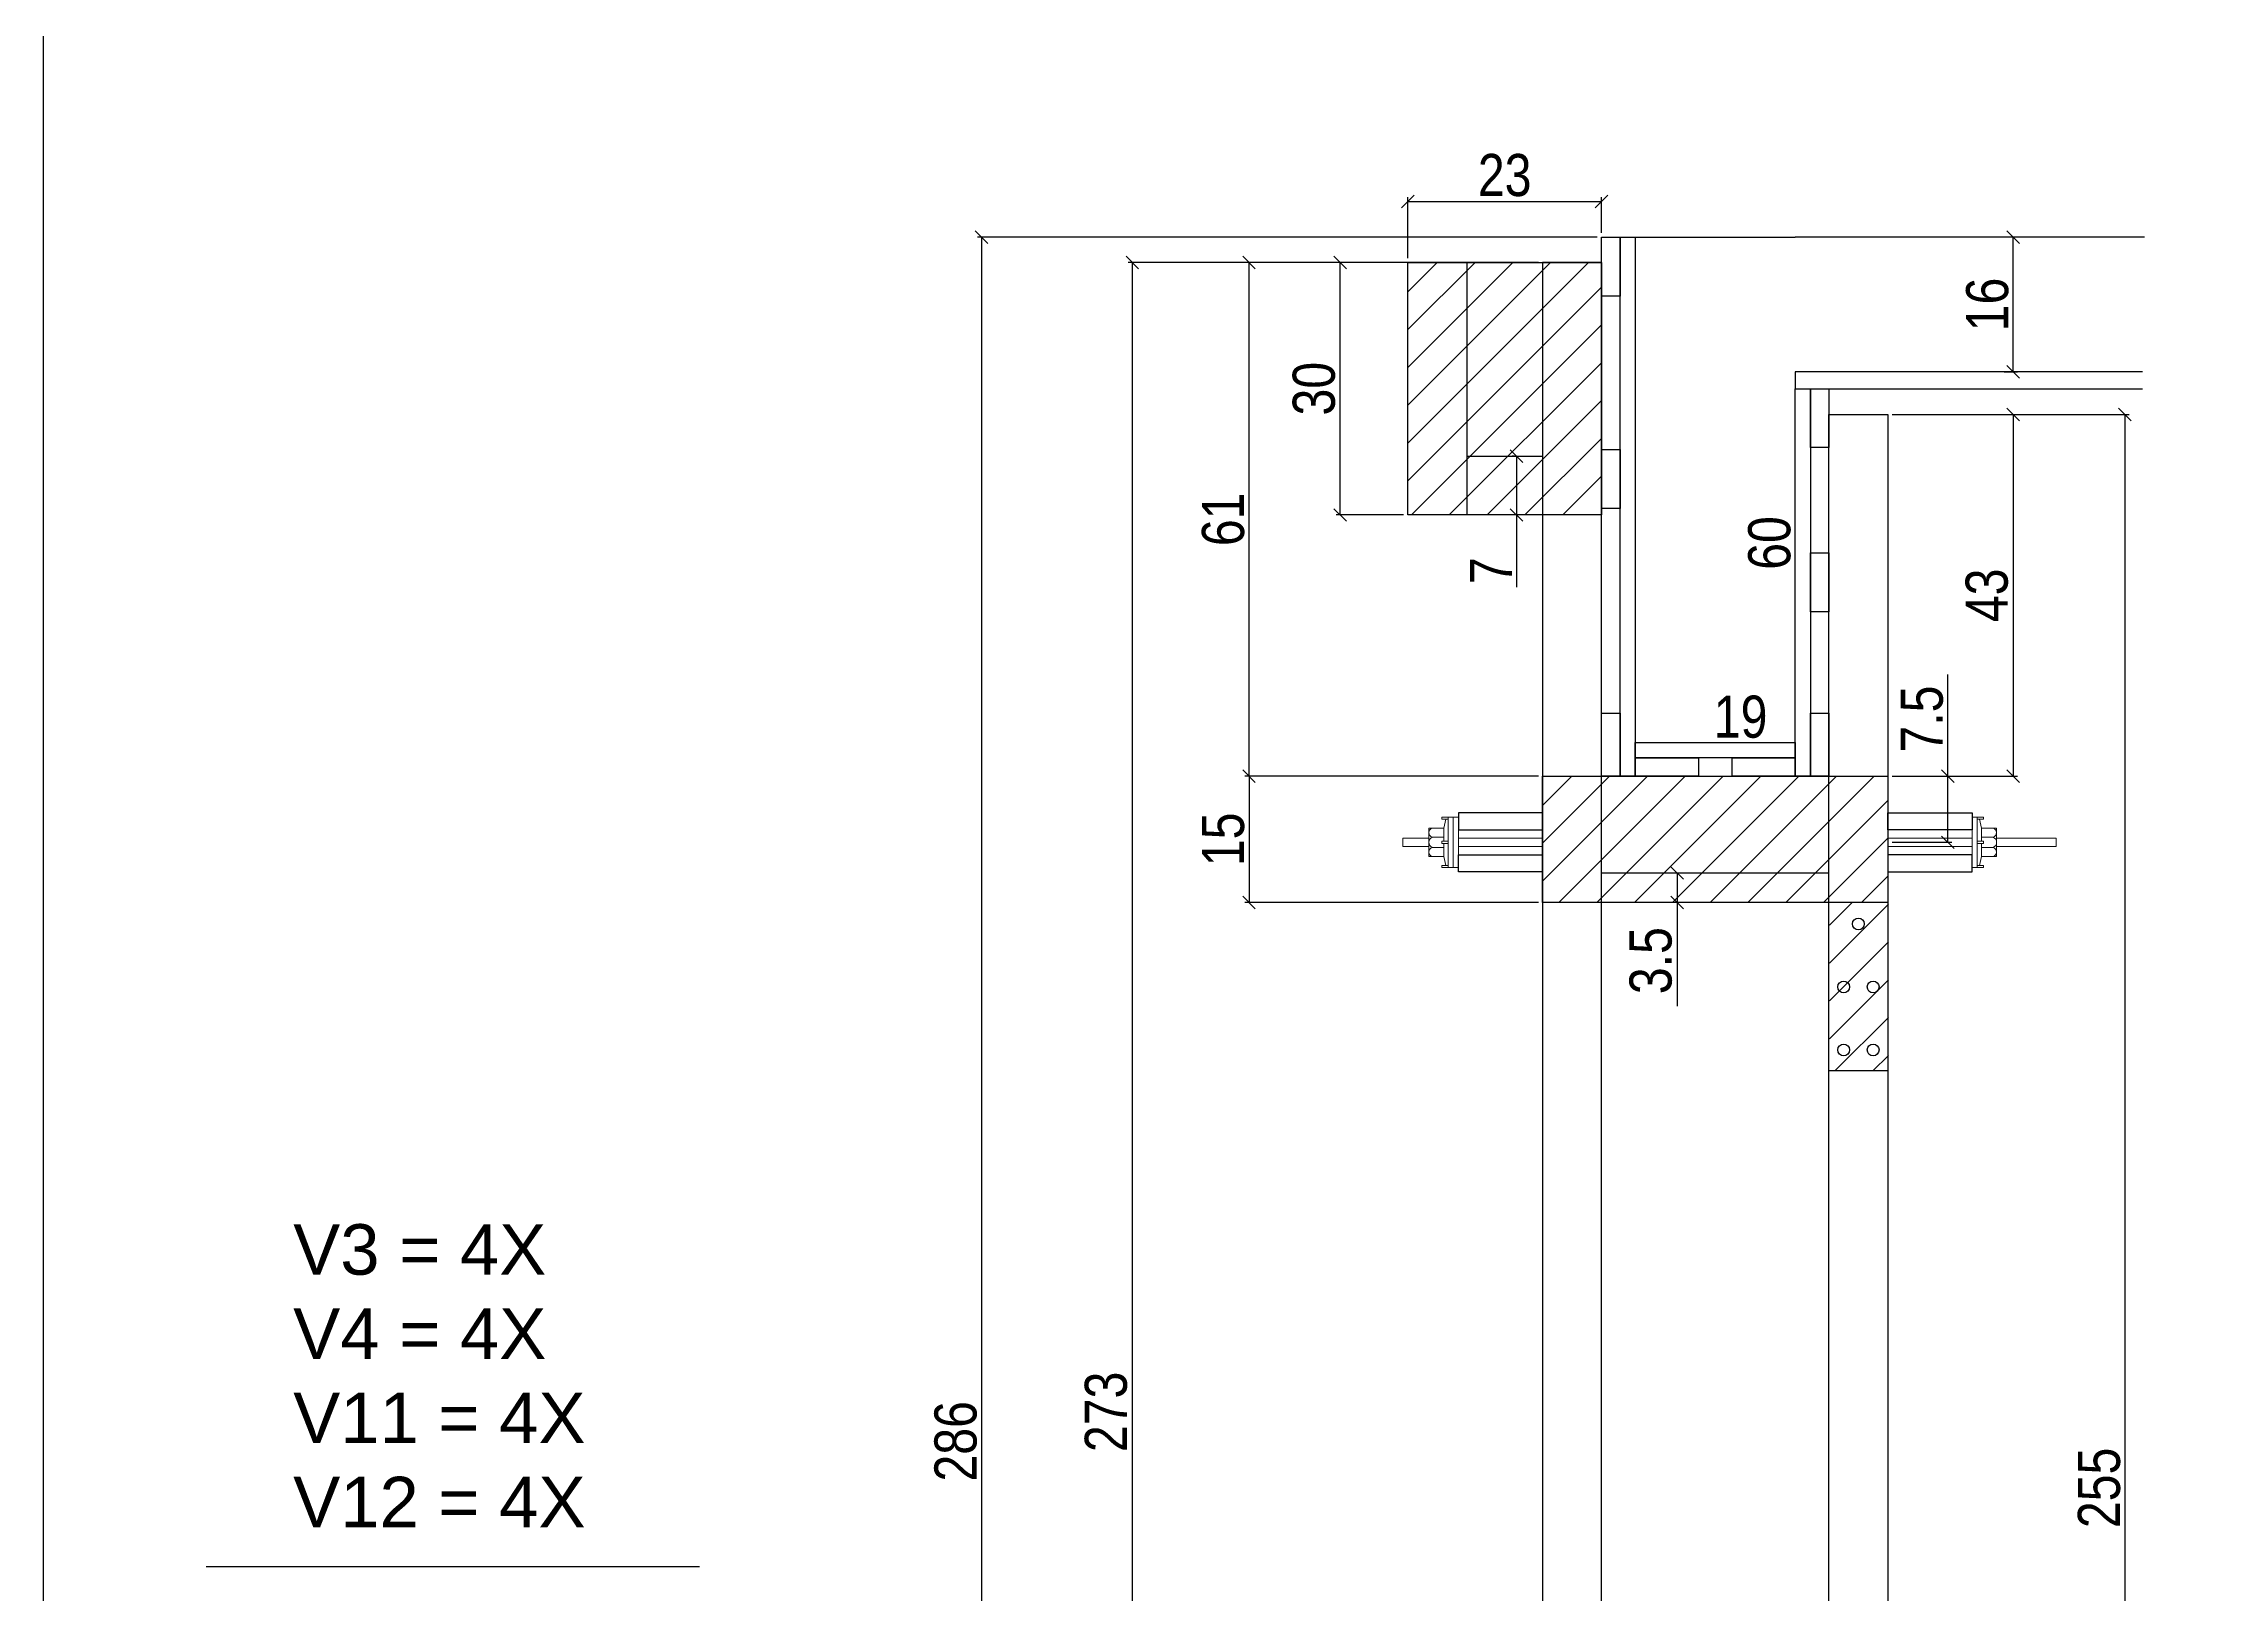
# Model space of a CAD drawing. Extents: x 15230 to 29563, y 3128 to 7338.
# Drawn here: x 15712 to 16230, y 4059 to 4427 of the extents above; entities that cross this region are included whole.
import ezdxf

# ---------------------------------------------------------------- set-up
doc = ezdxf.new("R2010")
doc.units = 0
doc.layers.add('BARRA_ANCORAGEM', color=1, linetype='Continuous', lineweight=15)
for name, color, linetype in [('COTA', 241, 'Continuous'), ('TIRAS REESCORAMENTO', 252, 'Continuous'), ('VIGAS', 3, 'Continuous')]:
    doc.layers.add(name, color=color, linetype=linetype)
doc.styles.add('COTA TECNICA 2X', font='techl___.ttf', dxfattribs={"height": 10})
doc.styles.add('R80-50', font='arial.ttf', dxfattribs={"height": 10})
doc.dimstyles.new('SECAO', dxfattribs={"dimscale": 0.333333, "dimtxt": 5, "dimasz": 9, "dimexe": 3, "dimexo": 3, "dimgap": 3, "dimtad": 1, "dimdec": 1, "dimlfac": 0.5, "dimzin": 12, "dimdsep": 46, "dimtxsty": 'COTA TECNICA 2X', "dimblk1": 'OBLIQUE', "dimblk2": 'OBLIQUE', "dimsah": 1, "dimcen": 0.9, "dimclrd": 4, "dimclre": 4, "dimclrt": 240, "dimadec": 1, "dimazin": 3, "dimtfac": 1, "dimtdec": 1, "dimtmove": 0, "dimatfit": 3, "dimfxl": 1, "dimtolj": 1, "dimtzin": 12, "dimarcsym": 0})

# ---------------------------------------------------------------- blocks, each defined once
blk = doc.blocks.new('_Oblique')
at = {"color": 0, "linetype": 'ByBlock', "lineweight": -2}
blk.add_line((-0.5, -0.5), (0.5, 0.5), dxfattribs=at)
blk = doc.blocks.new('*D119')
at = {"layer": 'COTA', "color": 4, "lineweight": -2, "transparency": 16777216}
for p, q in [((16066.82, 4374.7), (15969.4, 4374.7)), ((15970.4, 4374.7), (15970.4, 3828.6)), ((16066.82, 3828.6), (15969.4, 3828.6))]:
    blk.add_line(p, q, dxfattribs=at)
at = {"layer": 'DEFPOINTS', "color": 0, "transparency": 16777216}
for p in [(16067.82, 4374.7), (15970.4, 3828.6), (16067.82, 3828.6)]:
    blk.add_point(p, dxfattribs=at)
at = {"layer": 'COTA', "color": 4, "lineweight": -2, "transparency": 16777216, "xscale": 3, "yscale": 3, "zscale": 3}
for p, rotation in [((15970.4, 4374.7), 90), ((15970.4, 3828.6), 270)]:
    blk.add_blockref('_Oblique', p, dxfattribs=dict(at, rotation=rotation))
at = {"layer": 'COTA', "color": 240, "transparency": 16777216, "insert": (15964.18, 4101.65), "char_height": 10, "attachment_point": 5, "rotation": 90, "style": 'COTA TECNICA 2X'}
blk.add_mtext('\\A1;273', dxfattribs=at)
blk = doc.blocks.new('*D125')
at = {"layer": 'COTA', "color": 4, "lineweight": -2, "transparency": 16777216}
for p, q in [((16066.82, 4374.7), (15997.11, 4374.7)), ((15998.11, 4252.65), (15998.11, 4374.7)), ((16066.82, 4252.65), (15997.11, 4252.65))]:
    blk.add_line(p, q, dxfattribs=at)
at = {"layer": 'DEFPOINTS', "color": 0, "transparency": 16777216}
for p in [(15998.11, 4374.7), (16067.82, 4374.7), (16067.82, 4252.65)]:
    blk.add_point(p, dxfattribs=at)
at = {"layer": 'COTA', "color": 4, "lineweight": -2, "transparency": 16777216, "xscale": 3, "yscale": 3, "zscale": 3}
for p, rotation in [((15998.11, 4374.7), 90), ((15998.11, 4252.65), 270)]:
    blk.add_blockref('_Oblique', p, dxfattribs=dict(at, rotation=rotation))
at = {"layer": 'COTA', "color": 240, "transparency": 16777216, "insert": (15992, 4313.67), "char_height": 10, "attachment_point": 5, "rotation": 90, "style": 'COTA TECNICA 2X'}
blk.add_mtext('\\A1;61', dxfattribs=at)
blk = doc.blocks.new('*D126')
at = {"layer": 'COTA', "color": 4, "lineweight": -2, "transparency": 16777216}
for p, q in [((16150.82, 4338.57), (16180.57, 4338.57)), ((16179.57, 4338.57), (16179.57, 4252.65)), ((16150.82, 4252.65), (16180.57, 4252.65))]:
    blk.add_line(p, q, dxfattribs=at)
at = {"layer": 'DEFPOINTS', "color": 0, "transparency": 16777216}
for p in [(16149.82, 4338.57), (16149.82, 4252.65), (16179.57, 4252.65)]:
    blk.add_point(p, dxfattribs=at)
at = {"layer": 'COTA', "color": 4, "lineweight": -2, "transparency": 16777216, "xscale": 3, "yscale": 3, "zscale": 3}
for p, rotation in [((16179.57, 4338.57), 90), ((16179.57, 4252.65), 270)]:
    blk.add_blockref('_Oblique', p, dxfattribs=dict(at, rotation=rotation))
at = {"layer": 'COTA', "color": 240, "transparency": 16777216, "insert": (16173.35, 4295.61), "char_height": 10, "attachment_point": 5, "rotation": 90, "style": 'COTA TECNICA 2X'}
blk.add_mtext('\\A1;43', dxfattribs=at)
blk = doc.blocks.new('*D127')
at = {"layer": 'COTA', "color": 4, "lineweight": -2, "transparency": 16777216}
for p, q in [((16080.82, 4380.7), (15933.6, 4380.7)), ((15934.6, 4380.7), (15934.6, 3808.6)), ((16066.82, 3808.6), (15933.6, 3808.6))]:
    blk.add_line(p, q, dxfattribs=at)
at = {"layer": 'DEFPOINTS', "color": 0, "transparency": 16777216}
for p in [(16081.82, 4380.7), (15934.6, 3808.6), (16067.82, 3808.6)]:
    blk.add_point(p, dxfattribs=at)
at = {"layer": 'COTA', "color": 4, "lineweight": -2, "transparency": 16777216, "xscale": 3, "yscale": 3, "zscale": 3}
for p, rotation in [((15934.6, 4380.7), 90), ((15934.6, 3808.6), 270)]:
    blk.add_blockref('_Oblique', p, dxfattribs=dict(at, rotation=rotation))
at = {"layer": 'COTA', "color": 240, "transparency": 16777216, "insert": (15928.48, 4094.65), "char_height": 10, "attachment_point": 5, "rotation": 90, "style": 'COTA TECNICA 2X'}
blk.add_mtext('\\A1;286', dxfattribs=at)
blk = doc.blocks.new('*D129')
at = {"layer": 'DEFPOINTS', "color": 0, "transparency": 16777216}
for p in [(16114.86, 4380.7), (16127.82, 4380.7), (16114.86, 4260.65)]:
    blk.add_point(p, dxfattribs=at)
at = {"layer": 'COTA', "color": 240, "transparency": 16777216, "insert": (16121.72, 4308.05), "char_height": 10, "attachment_point": 5, "rotation": 90, "style": 'COTA TECNICA 2X'}
blk.add_mtext('\\A1;60', dxfattribs=at)
blk = doc.blocks.new('*D130')
at = {"layer": 'DEFPOINTS', "color": 0, "transparency": 16777216}
for p in [(16089.82, 4260.65), (16127.82, 4260.65), (16127.82, 4260.65)]:
    blk.add_point(p, dxfattribs=at)
at = {"layer": 'COTA', "color": 240, "transparency": 16777216, "insert": (16114.86, 4266.73), "char_height": 10, "attachment_point": 5, "style": 'COTA TECNICA 2X'}
blk.add_mtext('\\A1;19', dxfattribs=at)
blk = doc.blocks.new('*D132')
at = {"layer": 'COTA', "color": 4, "lineweight": -2, "transparency": 16777216}
for p, q in [((16179.57, 4348.7), (16179.57, 4380.7)), ((16180.57, 4380.7), (16180.57, 4380.7)), ((16177.42, 4348.7), (16180.57, 4348.7))]:
    blk.add_line(p, q, dxfattribs=at)
at = {"layer": 'DEFPOINTS', "color": 0, "transparency": 16777216}
for p in [(16179.57, 4380.7), (16179.57, 4380.7), (16176.42, 4348.7)]:
    blk.add_point(p, dxfattribs=at)
at = {"layer": 'COTA', "color": 4, "lineweight": -2, "transparency": 16777216, "xscale": 3, "yscale": 3, "zscale": 3}
for p, rotation in [((16179.57, 4380.7), 90), ((16179.57, 4348.7), 270)]:
    blk.add_blockref('_Oblique', p, dxfattribs=dict(at, rotation=rotation))
at = {"layer": 'COTA', "color": 240, "transparency": 16777216, "insert": (16173.47, 4364.7), "char_height": 10, "attachment_point": 5, "rotation": 90, "style": 'COTA TECNICA 2X'}
blk.add_mtext('\\A1;16', dxfattribs=at)
blk = doc.blocks.new('*D133')
at = {"layer": 'COTA', "color": 4, "lineweight": -2, "transparency": 16777216}
for p, q in [((16151.82, 4338.57), (16207.12, 4338.57)), ((16206.12, 4338.57), (16206.12, 3828.6)), ((16151.82, 3828.6), (16207.12, 3828.6))]:
    blk.add_line(p, q, dxfattribs=at)
at = {"layer": 'DEFPOINTS', "color": 0, "transparency": 16777216}
for p in [(16150.82, 4338.57), (16150.82, 3828.6), (16206.12, 3828.6)]:
    blk.add_point(p, dxfattribs=at)
at = {"layer": 'COTA', "color": 4, "lineweight": -2, "transparency": 16777216, "xscale": 3, "yscale": 3, "zscale": 3}
for p, rotation in [((16206.12, 4338.57), 90), ((16206.12, 3828.6), 270)]:
    blk.add_blockref('_Oblique', p, dxfattribs=dict(at, rotation=rotation))
at = {"layer": 'COTA', "color": 240, "transparency": 16777216, "insert": (16200.01, 4083.59), "char_height": 10, "attachment_point": 5, "rotation": 90, "style": 'COTA TECNICA 2X'}
blk.add_mtext('\\A1;255', dxfattribs=at)
blk = doc.blocks.new('*D135')
at = {"layer": 'COTA', "color": 4, "lineweight": -2, "transparency": 16777216}
for p, q in [((16066.82, 4252.65), (15997.11, 4252.65)), ((15998.11, 4252.65), (15998.11, 4222.65)), ((16066.82, 4222.65), (15997.11, 4222.65))]:
    blk.add_line(p, q, dxfattribs=at)
at = {"layer": 'DEFPOINTS', "color": 0, "transparency": 16777216}
for p in [(16067.82, 4252.65), (15998.11, 4222.65), (16067.82, 4222.65)]:
    blk.add_point(p, dxfattribs=at)
at = {"layer": 'COTA', "color": 4, "lineweight": -2, "transparency": 16777216, "xscale": 3, "yscale": 3, "zscale": 3}
for p, rotation in [((15998.11, 4252.65), 90), ((15998.11, 4222.65), 270)]:
    blk.add_blockref('_Oblique', p, dxfattribs=dict(at, rotation=rotation))
at = {"layer": 'COTA', "color": 240, "transparency": 16777216, "insert": (15992, 4237.65), "char_height": 10, "attachment_point": 5, "rotation": 90, "style": 'COTA TECNICA 2X'}
blk.add_mtext('\\A1;15', dxfattribs=at)
blk = doc.blocks.new('A$C51C4441F')
at = {"layer": 'BARRA_ANCORAGEM'}
for p, q in [((-2.25, 3.4), (-1.79, 5.5)), ((-2.25, 3.4), (-5.81, 3.39)), ((-5.81, 3.39), (-5.81, -3.39)), ((-2.25, 1.2), (-5.02, 1.2)), ((-2.25, 3.4), (-2.25, 3.4)), ((-2.25, 3.4), (-2.25, 0.25)), ((-2.25, -3.4), (-5.81, -3.39)), ((-2.25, -1.2), (-5.02, -1.2)), ((-2.25, -0.25), (-2.25, -3.4)), ((-2.25, -3.4), (-1.79, -5.5))]:
    blk.add_line(p, q, dxfattribs=at)
for points in [[(-2.7, 6), (-1.2, 6), (-1.2, 5.5), (-2.7, 5.5)], [(-1.2, -6), (0, -6), (0, 6), (-1.2, 6)], [(-2.7, 0.25), (-1.2, 0.25), (-1.2, -0.25), (-2.7, -0.25)], [(-2.7, -6), (-1.2, -6), (-1.2, -5.5), (-2.7, -5.5)]]:
    blk.add_lwpolyline(points, close=True, dxfattribs=at)
for centre, radius, start, end in [((-4.66, 2.3), 1.15, 107.7845, 252.2718), ((-4.52, 0), 1.3, 112.648, 247.4083), ((-4.66, -2.3), 1.15, 107.7845, 252.2718)]:
    blk.add_arc(centre, radius, start, end, dxfattribs=at)
blk = doc.blocks.new('*D188')
at = {"layer": 'COTA', "color": 4, "lineweight": -2, "transparency": 16777216}
for p, q in [((16164.04, 4252.65), (16164.04, 4276.8)), ((16150.82, 4252.65), (16165.04, 4252.65)), ((16164.04, 4236.94), (16164.04, 4252.65)), ((16150.82, 4236.94), (16165.04, 4236.94))]:
    blk.add_line(p, q, dxfattribs=at)
at = {"layer": 'DEFPOINTS', "color": 0, "transparency": 16777216}
for p in [(16149.82, 4252.65), (16164.04, 4252.65), (16149.82, 4236.94)]:
    blk.add_point(p, dxfattribs=at)
at = {"layer": 'COTA', "color": 4, "lineweight": -2, "transparency": 16777216, "xscale": 3, "yscale": 3, "zscale": 3}
for p, rotation in [((16164.04, 4252.65), 90), ((16164.04, 4236.94), 270)]:
    blk.add_blockref('_Oblique', p, dxfattribs=dict(at, rotation=rotation))
at = {"layer": 'COTA', "color": 240, "transparency": 16777216, "insert": (16157.93, 4266.22), "char_height": 10, "attachment_point": 5, "rotation": 90, "style": 'COTA TECNICA 2X'}
blk.add_mtext('\\A1;7.5', dxfattribs=at)
blk = doc.blocks.new('*D189')
at = {"layer": 'COTA', "color": 4, "lineweight": -2, "transparency": 16777216}
for p, q in [((16107.82, 4229.65), (16098.75, 4229.65)), ((16099.75, 4229.65), (16099.75, 4222.65)), ((16107.82, 4222.65), (16098.75, 4222.65)), ((16099.75, 4222.65), (16099.75, 4198.04))]:
    blk.add_line(p, q, dxfattribs=at)
at = {"layer": 'DEFPOINTS', "color": 0, "transparency": 16777216}
for p in [(16108.82, 4229.65), (16099.75, 4222.65), (16108.82, 4222.65)]:
    blk.add_point(p, dxfattribs=at)
at = {"layer": 'COTA', "color": 4, "lineweight": -2, "transparency": 16777216, "xscale": 3, "yscale": 3, "zscale": 3}
for p, rotation in [((16099.75, 4229.65), 90), ((16099.75, 4222.65), 270)]:
    blk.add_blockref('_Oblique', p, dxfattribs=dict(at, rotation=rotation))
at = {"layer": 'COTA', "color": 240, "transparency": 16777216, "insert": (16093.53, 4208.84), "char_height": 10, "attachment_point": 5, "rotation": 90, "style": 'COTA TECNICA 2X'}
blk.add_mtext('\\A1;3.5', dxfattribs=at)
blk = doc.blocks.new('*D197')
at = {"layer": 'COTA', "color": 4, "lineweight": -2, "transparency": 16777216}
for p, q in [((16034.82, 4374.7), (16018.78, 4374.7)), ((16019.78, 4314.7), (16019.78, 4374.7)), ((16034.82, 4314.7), (16018.78, 4314.7))]:
    blk.add_line(p, q, dxfattribs=at)
at = {"layer": 'DEFPOINTS', "color": 0, "transparency": 16777216}
for p in [(16019.78, 4374.7), (16035.82, 4374.7), (16035.82, 4314.7)]:
    blk.add_point(p, dxfattribs=at)
at = {"layer": 'COTA', "color": 4, "lineweight": -2, "transparency": 16777216, "xscale": 3, "yscale": 3, "zscale": 3}
for p, rotation in [((16019.78, 4374.7), 90), ((16019.78, 4314.7), 270)]:
    blk.add_blockref('_Oblique', p, dxfattribs=dict(at, rotation=rotation))
at = {"layer": 'COTA', "color": 240, "transparency": 16777216, "insert": (16013.56, 4344.7), "char_height": 10, "attachment_point": 5, "rotation": 90, "style": 'COTA TECNICA 2X'}
blk.add_mtext('\\A1;30', dxfattribs=at)
blk = doc.blocks.new('*D198')
at = {"layer": 'COTA', "color": 4, "lineweight": -2, "transparency": 16777216}
for p, q in [((16035.82, 4375.7), (16035.82, 4390.17)), ((16035.82, 4389.17), (16081.82, 4389.17)), ((16081.82, 4381.7), (16081.82, 4390.17))]:
    blk.add_line(p, q, dxfattribs=at)
at = {"layer": 'DEFPOINTS', "color": 0, "transparency": 16777216}
for p in [(16081.82, 4389.17), (16081.82, 4380.7), (16035.82, 4374.7)]:
    blk.add_point(p, dxfattribs=at)
at = {"layer": 'COTA', "color": 4, "lineweight": -2, "transparency": 16777216, "xscale": 3, "yscale": 3, "zscale": 3, "rotation": 180}
blk.add_blockref('_Oblique', (16035.82, 4389.17), dxfattribs=at)
at = {"layer": 'COTA', "color": 4, "lineweight": -2, "transparency": 16777216, "xscale": 3, "yscale": 3, "zscale": 3}
blk.add_blockref('_Oblique', (16081.82, 4389.17), dxfattribs=at)
at = {"layer": 'COTA', "color": 240, "transparency": 16777216, "insert": (16058.82, 4395.39), "char_height": 10, "attachment_point": 5, "style": 'COTA TECNICA 2X'}
blk.add_mtext('\\A1;23', dxfattribs=at)
blk = doc.blocks.new('*D199')
at = {"layer": 'COTA', "color": 4, "lineweight": -2, "transparency": 16777216}
for p, q in [((16061.19, 4328.7), (16060.63, 4328.7)), ((16061.63, 4328.7), (16061.63, 4314.7)), ((16061.19, 4314.7), (16060.63, 4314.7)), ((16061.63, 4314.7), (16061.63, 4297.59))]:
    blk.add_line(p, q, dxfattribs=at)
at = {"layer": 'DEFPOINTS', "color": 0, "transparency": 16777216}
for p in [(16062.19, 4328.7), (16061.63, 4314.7), (16062.19, 4314.7)]:
    blk.add_point(p, dxfattribs=at)
at = {"layer": 'COTA', "color": 4, "lineweight": -2, "transparency": 16777216, "xscale": 3, "yscale": 3, "zscale": 3}
for p, rotation in [((16061.63, 4328.7), 90), ((16061.63, 4314.7), 270)]:
    blk.add_blockref('_Oblique', p, dxfattribs=dict(at, rotation=rotation))
at = {"layer": 'COTA', "color": 240, "transparency": 16777216, "insert": (16055.56, 4301.45), "char_height": 10, "attachment_point": 5, "rotation": 90, "style": 'COTA TECNICA 2X'}
blk.add_mtext('\\A1;7', dxfattribs=at)

msp = doc.modelspace()

# ---------------------------------------------------------------- hatches: boundary and pattern name
at = {"layer": 'COTA'}
h = msp.add_hatch(dxfattribs=at)
h.set_pattern_fill('ANSI31', color=256, scale=2, style=0)
h.set_pattern_definition([(45, (-3575.1074, -749.0776), (-4.490128, 4.490128), [])])
h.paths.add_polyline_path([(16081.82, 4314.7), (16035.82, 4314.7), (16035.82, 4374.7), (16081.82, 4374.7)])
h = msp.add_hatch(dxfattribs=at)
h.set_pattern_fill('ANSI31', color=256, scale=2, style=0)
h.set_pattern_definition([(45, (-8547.131, -209044.4215), (-4.49012806, 4.49012806), [])])
h.paths.add_polyline_path([(16149.82, 4222.65), (16149.82, 4252.65), (16067.82, 4252.65), (16067.82, 4222.65)])
h = msp.add_hatch(dxfattribs=at)
h.set_pattern_fill('ANSI31', color=256, scale=2, style=0)
h.set_pattern_definition([(45, (-7523.907, -194036.762), (-4.49012806, 4.49012806), [])])
h.paths.add_polyline_path([(16135.94, 4182.62), (16149.94, 4182.62), (16149.94, 4222.56), (16135.94, 4222.56)])

# ---------------------------------------------------------------- linework, layer by layer
at = {"linetype": 'Continuous'}
for p, q in [((16049.82, 4374.7), (16049.82, 4314.7)), ((16049.82, 4328.7), (16067.82, 4328.7)), ((16067.82, 4222.65), (16067.82, 4252.65)), ((16067.82, 4252.65), (16149.82, 4252.65)), ((16149.82, 4252.65), (16149.82, 4222.65)), ((16135.82, 4229.65), (16081.82, 4229.65)), ((16149.82, 4222.65), (16067.82, 4222.65))]:
    msp.add_line(p, q, dxfattribs=at)
msp.add_line((16149.82, 4182.62), (16135.82, 4182.62))
for points in [[(16081.82, 4314.7), (16035.82, 4314.7), (16035.82, 4374.7), (16081.82, 4374.7)], [(16067.82, 3828.6), (16081.82, 3828.6), (16081.82, 4374.7), (16067.82, 4374.7)]]:
    msp.add_lwpolyline(points, close=True, dxfattribs=at)
msp.add_lwpolyline([(16135.82, 4229.65), (16135.82, 4338.57), (16149.82, 4338.57), (16149.82, 3828.6), (16135.82, 3828.6), (16135.82, 4229.65)], dxfattribs=at)
for centre in [(16142.82, 4217.56), (16139.32, 4202.59), (16146.32, 4202.59), (16139.32, 4187.62), (16146.32, 4187.62)]:
    msp.add_circle(centre, 1.4)
at = {"layer": 'BARRA_ANCORAGEM'}
for points in [[(16046.62, 4242.94), (16047.82, 4242.94), (16047.82, 4230.94), (16046.62, 4230.94)], [(16171.02, 4242.94), (16169.82, 4242.94), (16169.82, 4230.94), (16171.02, 4230.94)], [(16034.62, 4235.94), (16040.81, 4235.94), (16040.81, 4237.94), (16034.62, 4237.94)], [(16047.82, 4235.94), (16067.82, 4235.94), (16067.82, 4237.94), (16047.82, 4237.94)], [(16169.82, 4235.94), (16149.82, 4235.94), (16149.82, 4237.94), (16169.82, 4237.94)], [(16175.63, 4235.94), (16189.82, 4235.94), (16189.82, 4237.94), (16175.63, 4237.94)]]:
    msp.add_lwpolyline(points, close=True, dxfattribs=at)
at = {"layer": 'TIRAS REESCORAMENTO', "linetype": 'ByBlock'}
for p, q in [((16089.82, 4380.7), (16127.82, 4380.7)), ((16210.78, 4380.7), (16127.82, 4380.7)), ((16127.82, 4344.7), (16210.3, 4344.7))]:
    msp.add_line(p, q, dxfattribs=at)
for points in [[(16081.82, 4380.7), (16086.22, 4380.7), (16086.22, 4366.7), (16081.82, 4366.7)], [(16131.42, 4344.7), (16135.82, 4344.7), (16135.82, 4330.7), (16131.42, 4330.7)], [(16081.82, 4330.26), (16086.22, 4330.26), (16086.22, 4316.26), (16081.82, 4316.26)], [(16131.42, 4305.67), (16135.82, 4305.67), (16135.82, 4291.67), (16131.42, 4291.67)], [(16081.82, 4267.65), (16086.22, 4267.65), (16086.22, 4252.65), (16081.82, 4252.65)], [(16131.42, 4267.65), (16135.82, 4267.65), (16135.82, 4252.65), (16131.42, 4252.65)], [(16127.82, 4257.05), (16089.82, 4257.05), (16089.82, 4260.65), (16127.82, 4260.65)], [(16104.82, 4257.05), (16104.82, 4252.65), (16089.82, 4252.65), (16089.82, 4257.05)], [(16127.82, 4257.05), (16127.82, 4252.65), (16112.82, 4252.65), (16112.82, 4257.05)], [(16047.82, 4239.94), (16067.82, 4239.94), (16067.82, 4243.94), (16047.82, 4243.94)], [(16169.82, 4239.94), (16149.82, 4239.94), (16149.82, 4243.94), (16169.82, 4243.94)], [(16047.82, 4233.94), (16067.82, 4233.94), (16067.82, 4229.94), (16047.82, 4229.94)], [(16169.82, 4233.94), (16149.82, 4233.94), (16149.82, 4229.94), (16169.82, 4229.94)]]:
    msp.add_lwpolyline(points, close=True, dxfattribs=at)
for points in [[(16089.82, 4252.65), (16086.22, 4252.65), (16086.22, 4380.7), (16089.82, 4380.7), (16089.82, 4252.65)], [(16210.3, 4348.7), (16127.82, 4348.7), (16127.82, 4344.7), (16210.3, 4344.7)], [(16131.42, 4252.65), (16127.82, 4252.65), (16127.82, 4344.7), (16131.42, 4344.7), (16131.42, 4252.65)]]:
    msp.add_lwpolyline(points, dxfattribs=at)
at = {"layer": 'VIGAS', "color": 7}
msp.add_line((15750.48, 4064.94), (15867.63, 4064.94), dxfattribs=at)
at = {"layer": 'VIGAS'}
msp.add_lwpolyline([(16336.15, 3633.99), (15711.87, 3633.99), (15711.87, 4598.78), (16336.15, 4598.78)], close=True, dxfattribs=at)

# ---------------------------------------------------------------- block references
at = {"layer": 'BARRA_ANCORAGEM', "xscale": -1, "rotation": 180}
msp.add_blockref('A$C51C4441F', (16046.62, 4236.94), dxfattribs=at)
at = {"layer": 'BARRA_ANCORAGEM', "xscale": -1}
msp.add_blockref('A$C51C4441F', (16169.82, 4236.94), dxfattribs=at)

# ---------------------------------------------------------------- texts
at = {"layer": 'VIGAS', "color": 7, "style": 'R80-50'}
for s, p in [('V3 = 4X', (15771.13, 4134.23)), ('V4 = 4X', (15771.13, 4114.23)), ('V11 = 4X', (15771.13, 4094.23)), ('V12 = 4X', (15771.13, 4074.23))]:
    msp.add_text(s, height=12, dxfattribs=at).set_placement(p)

# ---------------------------------------------------------------- dimensions: what is measured, and where the dimension line sits
at = {"layer": 'COTA', "color": 3}
dim = msp.add_linear_dim(base=(16081.82, 4389.17), p1=(16035.82, 4374.7), p2=(16081.82, 4380.7), dimstyle='SECAO', dxfattribs=at)
dim.commit()
dim.dimension.update_dxf_attribs({"geometry": '*D198', "text_midpoint": (16058.82, 4395.39)})
for base, p1, p2, picture, middle in [((15934.6029, 3808.6033), (16081.8199, 4380.6965), (16067.8199, 3808.6033), '*D127', (15928.4787, 4094.6499)), ((16179.57, 4380.7), (16176.42, 4348.7), (16179.57, 4380.7), '*D132', (16173.47, 4364.7)), ((15970.3969, 3828.6033), (16067.8199, 4374.6965), (16067.8199, 3828.6033), '*D119', (15964.1776, 4101.6499)), ((15998.11, 4374.7), (16067.82, 4252.65), (16067.82, 4374.7), '*D125', (15992, 4313.67)), ((16019.78, 4374.7), (16035.82, 4314.7), (16035.82, 4374.7), '*D197', (16013.56, 4344.7)), ((16179.57, 4252.65), (16149.82, 4338.57), (16149.82, 4252.65), '*D126', (16173.35, 4295.61)), ((16206.12, 3828.6), (16150.82, 4338.57), (16150.82, 3828.6), '*D133', (16200.01, 4083.59)), ((15998.11, 4222.65), (16067.82, 4252.65), (16067.82, 4222.65), '*D135', (15992, 4237.65)), ((16099.75, 4222.65), (16108.82, 4229.65), (16108.82, 4222.65), '*D189', (16093.53, 4208.84))]:
    dim = msp.add_linear_dim(base=base, p1=p1, p2=p2, angle=90, dimstyle='SECAO', dxfattribs=at)
    dim.commit()
    dim.dimension.update_dxf_attribs({"geometry": picture, "text_midpoint": middle})
dim = msp.add_linear_dim(base=(16127.82, 4380.7), p1=(16114.86, 4260.65), p2=(16114.86, 4380.7), angle=90, dimstyle='SECAO', override={"dimse1": 1, "dimse2": 1, "dimsd1": 1, "dimsd2": 1}, dxfattribs=at)
dim.commit()
dim.dimension.update_dxf_attribs({"geometry": '*D129', "text_midpoint": (16127.82, 4308.05), "dimtype": 160})
dim = msp.add_linear_dim(base=(16061.63, 4314.7), p1=(16062.19, 4328.7), p2=(16062.19, 4314.7), angle=90, dimstyle='SECAO', dxfattribs=at)
dim.commit()
dim.dimension.update_dxf_attribs({"geometry": '*D199', "text_midpoint": (16061.63, 4301.45), "dimtype": 160})
dim = msp.add_linear_dim(base=(16127.82, 4260.65), p1=(16089.82, 4260.65), p2=(16127.82, 4260.65), dimstyle='SECAO', override={"dimse1": 1, "dimse2": 1, "dimsd1": 1, "dimsd2": 1}, dxfattribs=at)
dim.commit()
dim.dimension.update_dxf_attribs({"geometry": '*D130', "text_midpoint": (16114.86, 4260.65), "dimtype": 160})
dim = msp.add_linear_dim(base=(16164.04, 4252.65), p1=(16149.82, 4236.94), p2=(16149.82, 4252.65), angle=90, text='7.5', dimstyle='SECAO', dxfattribs=at)
dim.commit()
dim.dimension.update_dxf_attribs({"geometry": '*D188', "text_midpoint": (16157.93, 4266.22)})

doc.saveas('drawing.dxf')
